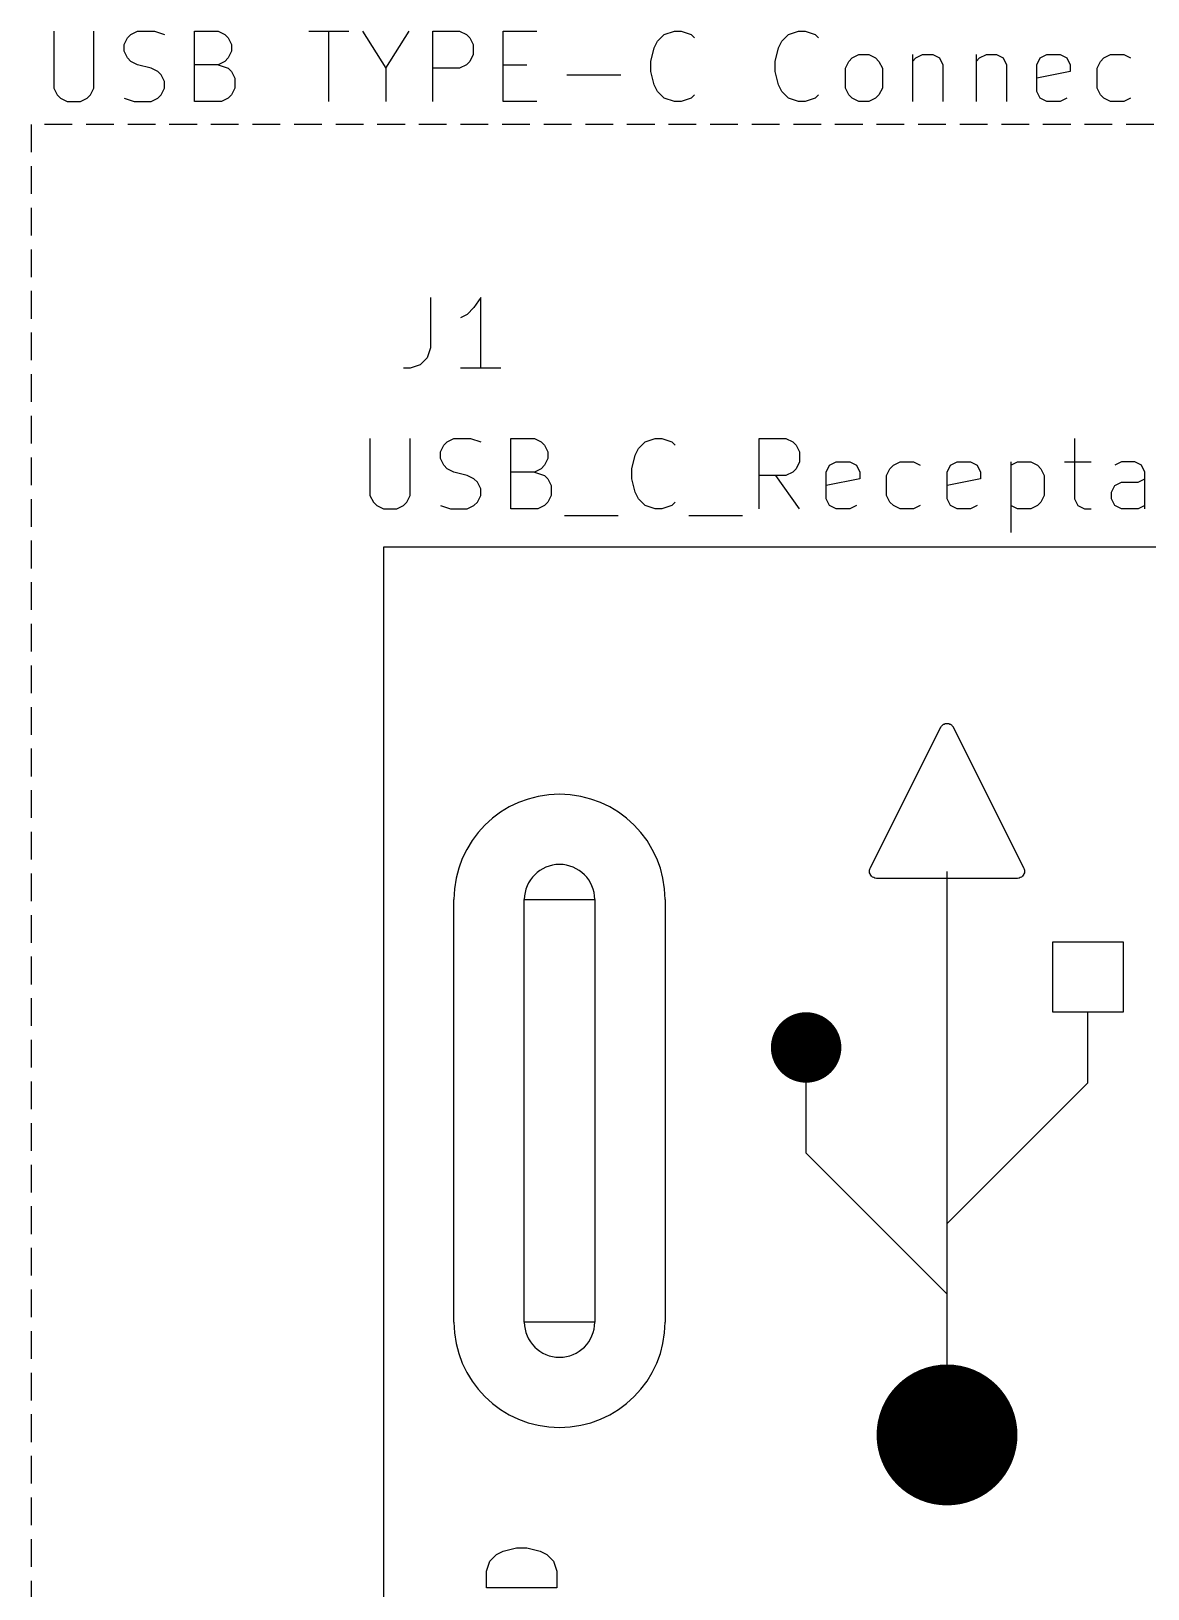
# Model space of a CAD drawing. Header units: millimetres. Extents: x 10 to 287, y -200 to -10.
# Drawn here: x 88.9 to 109.03, y -158.48 to -130.4 of the extents above; entities that cross this region are included whole.
import ezdxf

# ---------------------------------------------------------------- set-up
doc = ezdxf.new("R2010")
doc.units = ezdxf.units.MM
doc.linetypes.add('DASHED', pattern=[0.75, 0.5, -0.25])
for name, color, linetype in [('CYAN', 134, 'CONTINUOUS'), ('LIGHTBLUE', 172, 'CONTINUOUS'), ('RED', 14, 'CONTINUOUS'), ('WHITE', 250, 'CONTINUOUS')]:
    doc.layers.add(name, color=color, linetype=linetype)

msp = doc.modelspace()

# ---------------------------------------------------------------- linework, layer by layer
at = {"layer": 'CYAN', "linetype": 'CONTINUOUS'}
for p, q in [((96.0967, -135.1992), (96.0967, -136.1064)), ((96.0967, -135.1992), (96.0967, -136.1064)), ((97.0038, -135.1992), (96.8829, -135.3807)), ((97.0038, -135.1992), (96.8829, -135.3807)), ((97.0038, -136.4692), (97.0038, -135.1992)), ((97.0038, -136.4692), (97.0038, -135.1992)), ((96.7619, -135.5016), (96.641, -135.5621)), ((96.7619, -135.5016), (96.641, -135.5621)), ((96.8829, -135.3807), (96.7619, -135.5016)), ((96.8829, -135.3807), (96.7619, -135.5016)), ((96.0967, -136.1064), (96.0362, -136.2878)), ((96.0967, -136.1064), (96.0362, -136.2878)), ((95.7338, -136.4692), (95.6129, -136.4692)), ((95.7338, -136.4692), (95.6129, -136.4692)), ((95.9153, -136.4088), (95.7338, -136.4692)), ((95.9153, -136.4088), (95.7338, -136.4692)), ((96.0362, -136.2878), (95.9153, -136.4088)), ((96.0362, -136.2878), (95.9153, -136.4088)), ((97.3667, -136.4692), (96.641, -136.4692)), ((97.3667, -136.4692), (96.641, -136.4692)), ((95.0081, -137.7392), (95.0081, -138.7673)), ((95.0081, -137.7392), (95.0081, -138.7673)), ((95.7338, -138.7673), (95.7338, -137.7392)), ((95.7338, -138.7673), (95.7338, -137.7392)), ((96.2782, -137.9811), (96.3386, -137.8602)), ((96.2782, -137.9811), (96.3386, -137.8602)), ((96.3386, -137.8602), (96.3991, -137.7997)), ((96.3386, -137.8602), (96.3991, -137.7997)), ((96.3991, -137.7997), (96.5201, -137.7392)), ((96.3991, -137.7997), (96.5201, -137.7392)), ((96.5201, -137.7392), (96.8224, -137.7392)), ((96.5201, -137.7392), (96.8224, -137.7392)), ((96.8224, -137.7392), (97.0039, -137.7997)), ((96.8224, -137.7392), (97.0039, -137.7997)), ((97.5481, -139.0092), (97.5481, -137.7392)), ((97.5481, -137.7392), (97.9715, -137.7392)), ((97.5481, -139.0092), (97.5481, -137.7392)), ((97.5481, -137.7392), (97.9715, -137.7392)), ((97.9715, -137.7392), (98.0924, -137.7997)), ((97.9715, -137.7392), (98.0924, -137.7997)), ((98.0924, -137.7997), (98.1529, -137.8602)), ((98.0924, -137.7997), (98.1529, -137.8602)), ((98.1529, -137.8602), (98.2134, -137.9811)), ((98.1529, -137.8602), (98.2134, -137.9811)), ((99.8462, -137.9207), (99.9672, -137.7997)), ((99.8462, -137.9207), (99.9672, -137.7997)), ((99.9672, -137.7997), (100.1486, -137.7392)), ((99.9672, -137.7997), (100.1486, -137.7392)), ((100.1486, -137.7392), (100.2695, -137.7392)), ((100.1486, -137.7392), (100.2695, -137.7392)), ((100.2695, -137.7392), (100.451, -137.7997)), ((100.2695, -137.7392), (100.451, -137.7997)), ((100.451, -137.7997), (100.5114, -137.8602)), ((100.451, -137.7997), (100.5114, -137.8602)), ((102.0233, -139.0092), (102.0233, -137.7392)), ((102.0233, -137.7392), (102.5071, -137.7392)), ((102.0233, -139.0092), (102.0233, -137.7392)), ((102.0233, -137.7392), (102.5071, -137.7392)), ((102.5071, -137.7392), (102.6281, -137.7997)), ((102.5071, -137.7392), (102.6281, -137.7997)), ((102.6281, -137.7997), (102.6886, -137.8602)), ((102.6281, -137.7997), (102.6886, -137.8602)), ((102.6886, -137.8602), (102.749, -137.9811)), ((102.6886, -137.8602), (102.749, -137.9811)), ((107.7081, -137.7392), (107.7081, -138.8278)), ((107.7081, -137.7392), (107.7081, -138.8278)), ((96.2782, -138.1021), (96.2782, -137.9811)), ((96.2782, -138.1021), (96.2782, -137.9811)), ((96.3386, -138.223), (96.2782, -138.1021)), ((96.3386, -138.223), (96.2782, -138.1021)), ((98.2134, -138.1021), (98.1529, -138.223)), ((98.2134, -138.1021), (98.1529, -138.223)), ((98.2134, -137.9811), (98.2134, -138.1021)), ((98.2134, -137.9811), (98.2134, -138.1021)), ((99.7253, -138.2835), (99.7857, -138.0416)), ((99.7253, -138.2835), (99.7857, -138.0416)), ((99.7857, -138.0416), (99.8462, -137.9207)), ((99.7857, -138.0416), (99.8462, -137.9207)), ((102.749, -137.9811), (102.749, -138.1626)), ((102.749, -137.9811), (102.749, -138.1626)), ((96.3991, -138.2835), (96.3386, -138.223)), ((96.3991, -138.2835), (96.3386, -138.223)), ((96.5201, -138.344), (96.3991, -138.2835)), ((96.5201, -138.344), (96.3991, -138.2835)), ((96.762, -138.4045), (96.5201, -138.344)), ((96.762, -138.4045), (96.5201, -138.344)), ((96.8829, -138.4649), (96.762, -138.4045)), ((96.8829, -138.4649), (96.762, -138.4045)), ((97.9715, -138.344), (97.5481, -138.344)), ((97.9715, -138.344), (97.5481, -138.344)), ((98.0924, -138.2835), (97.9715, -138.344)), ((98.0924, -138.2835), (97.9715, -138.344)), ((97.9715, -138.344), (98.1529, -138.4045)), ((97.9715, -138.344), (98.1529, -138.4045)), ((98.1529, -138.223), (98.0924, -138.2835)), ((98.1529, -138.223), (98.0924, -138.2835)), ((98.1529, -138.4045), (98.2134, -138.4649)), ((98.1529, -138.4045), (98.2134, -138.4649)), ((99.7253, -138.4649), (99.7253, -138.2835)), ((99.7253, -138.4649), (99.7253, -138.2835)), ((102.5071, -138.4045), (102.0233, -138.4045)), ((102.5071, -138.4045), (102.0233, -138.4045)), ((102.749, -139.0092), (102.3257, -138.4045)), ((102.749, -139.0092), (102.3257, -138.4045)), ((102.6281, -138.344), (102.5071, -138.4045)), ((102.6281, -138.344), (102.5071, -138.4045)), ((102.6886, -138.2835), (102.6281, -138.344)), ((102.6886, -138.2835), (102.6281, -138.344)), ((102.749, -138.1626), (102.6886, -138.2835)), ((102.749, -138.1626), (102.6886, -138.2835)), ((103.2329, -138.344), (103.2933, -138.223)), ((103.2329, -138.344), (103.2933, -138.223)), ((103.2329, -138.8278), (103.2329, -138.344)), ((103.2329, -138.8278), (103.2329, -138.344)), ((103.2933, -138.223), (103.4143, -138.1626)), ((103.2933, -138.223), (103.4143, -138.1626)), ((103.4143, -138.1626), (103.6562, -138.1626)), ((103.4143, -138.1626), (103.6562, -138.1626)), ((103.6562, -138.1626), (103.7771, -138.223)), ((103.6562, -138.1626), (103.7771, -138.223)), ((103.7771, -138.223), (103.8376, -138.344)), ((103.7771, -138.223), (103.8376, -138.344)), ((103.8376, -138.344), (103.8376, -138.4649)), ((103.8376, -138.344), (103.8376, -138.4649)), ((104.3215, -138.4045), (104.3819, -138.2835)), ((104.3215, -138.4045), (104.3819, -138.2835)), ((104.3215, -138.7673), (104.3215, -138.4045)), ((104.3215, -138.7673), (104.3215, -138.4045)), ((104.3819, -138.2835), (104.4424, -138.223)), ((104.3819, -138.2835), (104.4424, -138.223)), ((104.4424, -138.223), (104.5634, -138.1626)), ((104.4424, -138.223), (104.5634, -138.1626)), ((104.5634, -138.1626), (104.8053, -138.1626)), ((104.5634, -138.1626), (104.8053, -138.1626)), ((104.8053, -138.1626), (104.9262, -138.223)), ((104.8053, -138.1626), (104.9262, -138.223)), ((105.4101, -138.344), (105.4705, -138.223)), ((105.4101, -138.344), (105.4705, -138.223)), ((105.4101, -138.8278), (105.4101, -138.344)), ((105.4101, -138.8278), (105.4101, -138.344)), ((105.4705, -138.223), (105.5915, -138.1626)), ((105.4705, -138.223), (105.5915, -138.1626)), ((105.5915, -138.1626), (105.8334, -138.1626)), ((105.5915, -138.1626), (105.8334, -138.1626)), ((105.8334, -138.1626), (105.9543, -138.223)), ((105.8334, -138.1626), (105.9543, -138.223)), ((105.9543, -138.223), (106.0148, -138.344)), ((105.9543, -138.223), (106.0148, -138.344)), ((106.0148, -138.344), (106.0148, -138.4649)), ((106.0148, -138.344), (106.0148, -138.4649)), ((106.5591, -138.1626), (106.5591, -139.4326)), ((106.5591, -138.223), (106.6801, -138.1626)), ((106.5591, -138.1626), (106.5591, -139.4326)), ((106.5591, -138.223), (106.6801, -138.1626)), ((106.6801, -138.1626), (106.922, -138.1626)), ((106.6801, -138.1626), (106.922, -138.1626)), ((106.922, -138.1626), (107.0429, -138.223)), ((106.922, -138.1626), (107.0429, -138.223)), ((107.0429, -138.223), (107.1034, -138.2835)), ((107.0429, -138.223), (107.1034, -138.2835)), ((107.1034, -138.2835), (107.1639, -138.4045)), ((107.1034, -138.2835), (107.1639, -138.4045)), ((107.1639, -138.4045), (107.1639, -138.7673)), ((107.1639, -138.4045), (107.1639, -138.7673)), ((107.5267, -138.1626), (108.0105, -138.1626)), ((107.5267, -138.1626), (108.0105, -138.1626)), ((108.5548, -138.1626), (108.4338, -138.223)), ((108.5548, -138.1626), (108.4338, -138.223)), ((108.7967, -138.1626), (108.5548, -138.1626)), ((108.7967, -138.1626), (108.5548, -138.1626)), ((108.9176, -138.223), (108.7967, -138.1626)), ((108.9176, -138.223), (108.7967, -138.1626)), ((108.9781, -138.344), (108.9176, -138.223)), ((108.9781, -138.344), (108.9176, -138.223)), ((108.9781, -139.0092), (108.9781, -138.344)), ((108.9781, -139.0092), (108.9781, -138.344)), ((96.9434, -138.5254), (96.8829, -138.4649)), ((96.9434, -138.5254), (96.8829, -138.4649)), ((97.0039, -138.6464), (96.9434, -138.5254)), ((97.0039, -138.6464), (96.9434, -138.5254)), ((97.0039, -138.7673), (97.0039, -138.6464)), ((97.0039, -138.7673), (97.0039, -138.6464)), ((98.2134, -138.4649), (98.2738, -138.5859)), ((98.2134, -138.4649), (98.2738, -138.5859)), ((98.2738, -138.5859), (98.2738, -138.7673)), ((98.2738, -138.5859), (98.2738, -138.7673)), ((99.7857, -138.7068), (99.7253, -138.4649)), ((99.7857, -138.7068), (99.7253, -138.4649)), ((99.8462, -138.8278), (99.7857, -138.7068)), ((99.8462, -138.8278), (99.7857, -138.7068)), ((103.8376, -138.4649), (103.2329, -138.5859)), ((103.8376, -138.4649), (103.2329, -138.5859)), ((106.0148, -138.4649), (105.4101, -138.5859)), ((106.0148, -138.4649), (105.4101, -138.5859)), ((108.3734, -138.7068), (108.4338, -138.5859)), ((108.3734, -138.7068), (108.4338, -138.5859)), ((108.3734, -138.8278), (108.3734, -138.7068)), ((108.3734, -138.8278), (108.3734, -138.7068)), ((108.4338, -138.5859), (108.5548, -138.5254)), ((108.4338, -138.5859), (108.5548, -138.5254)), ((108.5548, -138.5254), (108.8572, -138.5254)), ((108.5548, -138.5254), (108.8572, -138.5254)), ((108.8572, -138.5254), (108.9781, -138.4649)), ((108.8572, -138.5254), (108.9781, -138.4649)), ((95.0081, -138.7673), (95.0686, -138.8883)), ((95.0081, -138.7673), (95.0686, -138.8883)), ((95.0686, -138.8883), (95.1291, -138.9488)), ((95.0686, -138.8883), (95.1291, -138.9488)), ((95.1291, -138.9488), (95.25, -139.0092)), ((95.1291, -138.9488), (95.25, -139.0092)), ((95.4919, -139.0092), (95.6129, -138.9488)), ((95.4919, -139.0092), (95.6129, -138.9488)), ((95.6129, -138.9488), (95.6734, -138.8883)), ((95.6129, -138.9488), (95.6734, -138.8883)), ((95.6734, -138.8883), (95.7338, -138.7673)), ((95.6734, -138.8883), (95.7338, -138.7673)), ((96.2782, -138.9488), (96.4596, -139.0092)), ((96.2782, -138.9488), (96.4596, -139.0092)), ((96.762, -139.0092), (96.8829, -138.9488)), ((96.762, -139.0092), (96.8829, -138.9488)), ((96.8829, -138.9488), (96.9434, -138.8883)), ((96.8829, -138.9488), (96.9434, -138.8883)), ((96.9434, -138.8883), (97.0039, -138.7673)), ((96.9434, -138.8883), (97.0039, -138.7673)), ((98.1529, -138.9488), (98.0319, -139.0092)), ((98.1529, -138.9488), (98.0319, -139.0092)), ((98.2134, -138.8883), (98.1529, -138.9488)), ((98.2134, -138.8883), (98.1529, -138.9488)), ((98.2738, -138.7673), (98.2134, -138.8883)), ((98.2738, -138.7673), (98.2134, -138.8883)), ((99.9672, -138.9488), (99.8462, -138.8278)), ((99.9672, -138.9488), (99.8462, -138.8278)), ((100.1486, -139.0092), (99.9672, -138.9488)), ((100.1486, -139.0092), (99.9672, -138.9488)), ((100.451, -138.9488), (100.2695, -139.0092)), ((100.451, -138.9488), (100.2695, -139.0092)), ((100.5114, -138.8883), (100.451, -138.9488)), ((100.5114, -138.8883), (100.451, -138.9488)), ((103.2933, -138.9488), (103.2329, -138.8278)), ((103.2933, -138.9488), (103.2329, -138.8278)), ((103.4143, -139.0092), (103.2933, -138.9488)), ((103.4143, -139.0092), (103.2933, -138.9488)), ((103.7771, -138.9488), (103.6562, -139.0092)), ((103.7771, -138.9488), (103.6562, -139.0092)), ((104.3819, -138.8883), (104.3215, -138.7673)), ((104.3819, -138.8883), (104.3215, -138.7673)), ((104.4424, -138.9488), (104.3819, -138.8883)), ((104.4424, -138.9488), (104.3819, -138.8883)), ((104.5634, -139.0092), (104.4424, -138.9488)), ((104.5634, -139.0092), (104.4424, -138.9488)), ((104.9262, -138.9488), (104.8053, -139.0092)), ((104.9262, -138.9488), (104.8053, -139.0092)), ((105.4705, -138.9488), (105.4101, -138.8278)), ((105.4705, -138.9488), (105.4101, -138.8278)), ((105.5915, -139.0092), (105.4705, -138.9488)), ((105.5915, -139.0092), (105.4705, -138.9488)), ((105.9543, -138.9488), (105.8334, -139.0092)), ((105.9543, -138.9488), (105.8334, -139.0092)), ((106.6801, -139.0092), (106.5591, -138.9488)), ((106.6801, -139.0092), (106.5591, -138.9488)), ((107.0429, -138.9488), (106.922, -139.0092)), ((107.0429, -138.9488), (106.922, -139.0092)), ((107.1034, -138.8883), (107.0429, -138.9488)), ((107.1034, -138.8883), (107.0429, -138.9488)), ((107.1639, -138.7673), (107.1034, -138.8883)), ((107.1639, -138.7673), (107.1034, -138.8883)), ((107.7081, -138.8278), (107.7686, -138.9488)), ((107.7081, -138.8278), (107.7686, -138.9488)), ((107.7686, -138.9488), (107.8896, -139.0092)), ((107.7686, -138.9488), (107.8896, -139.0092)), ((108.4338, -138.9488), (108.3734, -138.8278)), ((108.4338, -138.9488), (108.3734, -138.8278)), ((108.5548, -139.0092), (108.4338, -138.9488)), ((108.5548, -139.0092), (108.4338, -138.9488)), ((108.9781, -138.9488), (108.8572, -139.0092)), ((108.9781, -138.9488), (108.8572, -139.0092)), ((95.25, -139.0092), (95.4919, -139.0092)), ((95.25, -139.0092), (95.4919, -139.0092)), ((96.4596, -139.0092), (96.762, -139.0092)), ((96.4596, -139.0092), (96.762, -139.0092)), ((98.0319, -139.0092), (97.5481, -139.0092)), ((98.0319, -139.0092), (97.5481, -139.0092)), ((98.5158, -139.1302), (99.4834, -139.1302)), ((98.5158, -139.1302), (99.4834, -139.1302)), ((100.2695, -139.0092), (100.1486, -139.0092)), ((100.2695, -139.0092), (100.1486, -139.0092)), ((100.7534, -139.1302), (101.721, -139.1302)), ((100.7534, -139.1302), (101.721, -139.1302)), ((103.6562, -139.0092), (103.4143, -139.0092)), ((103.6562, -139.0092), (103.4143, -139.0092)), ((104.8053, -139.0092), (104.5634, -139.0092)), ((104.8053, -139.0092), (104.5634, -139.0092)), ((105.8334, -139.0092), (105.5915, -139.0092)), ((105.8334, -139.0092), (105.5915, -139.0092)), ((106.922, -139.0092), (106.6801, -139.0092)), ((106.922, -139.0092), (106.6801, -139.0092)), ((107.8896, -139.0092), (108.0105, -139.0092)), ((107.8896, -139.0092), (108.0105, -139.0092)), ((108.8572, -139.0092), (108.5548, -139.0092)), ((108.8572, -139.0092), (108.5548, -139.0092)), ((97.289, -157.8549), (97.4099, -157.7944)), ((97.289, -157.8549), (97.4099, -157.7944)), ((97.4099, -157.7944), (97.6518, -157.734)), ((97.4099, -157.7944), (97.6518, -157.734)), ((97.6518, -157.734), (97.8332, -157.734)), ((97.6518, -157.734), (97.8332, -157.734)), ((97.8332, -157.734), (98.0751, -157.7944)), ((97.8332, -157.734), (98.0751, -157.7944)), ((98.0751, -157.7944), (98.1961, -157.8549)), ((98.0751, -157.7944), (98.1961, -157.8549)), ((97.1075, -158.1573), (97.168, -157.9759)), ((97.1075, -158.1573), (97.168, -157.9759)), ((97.168, -157.9759), (97.289, -157.8549)), ((97.168, -157.9759), (97.289, -157.8549)), ((98.1961, -157.8549), (98.3171, -157.9759)), ((98.1961, -157.8549), (98.3171, -157.9759)), ((98.3171, -157.9759), (98.3775, -158.1573)), ((98.3171, -157.9759), (98.3775, -158.1573)), ((97.1075, -158.4597), (97.1075, -158.1573)), ((97.1075, -158.4597), (97.1075, -158.1573)), ((98.3775, -158.1573), (98.3775, -158.4597)), ((98.3775, -158.1573), (98.3775, -158.4597)), ((98.3775, -158.4597), (97.1075, -158.4597)), ((98.3775, -158.4597), (97.1075, -158.4597))]:
    msp.add_line(p, q, dxfattribs=at)
at = {"layer": 'LIGHTBLUE', "linetype": 'CONTINUOUS'}
for p, q in [((89.3067, -130.3962), (89.3067, -131.4243)), ((90.0324, -131.4243), (90.0324, -130.3962)), ((90.5768, -130.6381), (90.6372, -130.5172)), ((90.6372, -130.5172), (90.6977, -130.4567)), ((90.6977, -130.4567), (90.8187, -130.3962)), ((90.8187, -130.3962), (91.121, -130.3962)), ((91.121, -130.3962), (91.3025, -130.4567)), ((91.8467, -131.6662), (91.8467, -130.3962)), ((91.8467, -130.3962), (92.2701, -130.3962)), ((92.2701, -130.3962), (92.391, -130.4567)), ((92.391, -130.4567), (92.4515, -130.5172)), ((92.4515, -130.5172), (92.512, -130.6381)), ((93.9029, -130.3962), (94.6286, -130.3962)), ((94.2658, -131.6662), (94.2658, -130.3962)), ((94.8705, -130.3962), (95.2938, -131.0615)), ((95.2938, -131.0615), (95.7172, -130.3962)), ((96.1405, -131.6662), (96.1405, -130.3962)), ((96.1405, -130.3962), (96.6243, -130.3962)), ((96.6243, -130.3962), (96.7453, -130.4567)), ((96.7453, -130.4567), (96.8058, -130.5172)), ((96.8058, -130.5172), (96.8662, -130.6381)), ((97.4105, -131.6662), (97.4105, -130.3962)), ((97.4105, -130.3962), (98.0153, -130.3962)), ((100.1924, -130.5777), (100.3134, -130.4567)), ((100.3134, -130.4567), (100.4948, -130.3962)), ((100.4948, -130.3962), (100.6157, -130.3962)), ((100.6157, -130.3962), (100.7972, -130.4567)), ((100.7972, -130.4567), (100.8576, -130.5172)), ((102.43, -130.5777), (102.551, -130.4567)), ((102.551, -130.4567), (102.7324, -130.3962)), ((102.7324, -130.3962), (102.8533, -130.3962)), ((102.8533, -130.3962), (103.0348, -130.4567)), ((103.0348, -130.4567), (103.0952, -130.5172)), ((90.5768, -130.7591), (90.5768, -130.6381)), ((90.6372, -130.88), (90.5768, -130.7591)), ((92.512, -130.7591), (92.4515, -130.88)), ((92.512, -130.6381), (92.512, -130.7591)), ((96.8662, -130.8196), (96.8058, -130.9405)), ((96.8662, -130.6381), (96.8662, -130.8196)), ((100.0715, -130.9405), (100.1319, -130.6986)), ((100.1319, -130.6986), (100.1924, -130.5777)), ((102.3091, -130.9405), (102.3695, -130.6986)), ((102.3695, -130.6986), (102.43, -130.5777)), ((103.7, -130.88), (103.821, -130.8196)), ((103.821, -130.8196), (104.0024, -130.8196)), ((104.0024, -130.8196), (104.1233, -130.88)), ((104.7885, -130.8196), (104.7885, -131.6662)), ((104.849, -130.88), (104.97, -130.8196)), ((104.97, -130.8196), (105.1514, -130.8196)), ((105.1514, -130.8196), (105.2723, -130.88)), ((105.9375, -130.8196), (105.9375, -131.6662)), ((105.998, -130.88), (106.119, -130.8196)), ((106.119, -130.8196), (106.3004, -130.8196)), ((106.3004, -130.8196), (106.4213, -130.88)), ((107.0865, -130.88), (107.2075, -130.8196)), ((107.2075, -130.8196), (107.4494, -130.8196)), ((107.4494, -130.8196), (107.5703, -130.88)), ((108.2356, -130.88), (108.3566, -130.8196)), ((108.3566, -130.8196), (108.5985, -130.8196)), ((108.5985, -130.8196), (108.7194, -130.88)), ((90.6977, -130.9405), (90.6372, -130.88)), ((90.8187, -131.001), (90.6977, -130.9405)), ((91.0606, -131.0615), (90.8187, -131.001)), ((91.1815, -131.1219), (91.0606, -131.0615)), ((91.242, -131.1824), (91.1815, -131.1219)), ((92.2701, -131.001), (91.8467, -131.001)), ((92.391, -130.9405), (92.2701, -131.001)), ((92.2701, -131.001), (92.4515, -131.0615)), ((92.4515, -130.88), (92.391, -130.9405)), ((92.4515, -131.0615), (92.512, -131.1219)), ((92.512, -131.1219), (92.5724, -131.2429)), ((95.2938, -131.0615), (95.2938, -131.6662)), ((96.6243, -131.0615), (96.1405, -131.0615)), ((96.7453, -131.001), (96.6243, -131.0615)), ((96.8058, -130.9405), (96.7453, -131.001)), ((97.4105, -131.001), (97.8339, -131.001)), ((100.0715, -131.1219), (100.0715, -130.9405)), ((100.1319, -131.3638), (100.0715, -131.1219)), ((102.3091, -131.1219), (102.3091, -130.9405)), ((102.3695, -131.3638), (102.3091, -131.1219)), ((103.5791, -131.0615), (103.6395, -130.9405)), ((103.5791, -131.4243), (103.5791, -131.0615)), ((103.6395, -130.9405), (103.7, -130.88)), ((104.1233, -130.88), (104.1838, -130.9405)), ((104.1838, -130.9405), (104.2443, -131.0615)), ((104.2443, -131.0615), (104.2443, -131.4243)), ((104.7885, -130.9405), (104.849, -130.88)), ((105.2723, -130.88), (105.3328, -131.001)), ((105.3328, -131.001), (105.3328, -131.6662)), ((105.9375, -130.9405), (105.998, -130.88)), ((106.4213, -130.88), (106.4818, -131.001)), ((106.4818, -131.001), (106.4818, -131.6662)), ((107.0261, -131.001), (107.0865, -130.88)), ((107.0261, -131.4848), (107.0261, -131.001)), ((107.6308, -131.1219), (107.0261, -131.2429)), ((107.5703, -130.88), (107.6308, -131.001)), ((107.6308, -131.001), (107.6308, -131.1219)), ((108.1147, -131.0615), (108.1751, -130.9405)), ((108.1147, -131.4243), (108.1147, -131.0615)), ((108.1751, -130.9405), (108.2356, -130.88)), ((91.3025, -131.3034), (91.242, -131.1824)), ((91.3025, -131.4243), (91.3025, -131.3034)), ((92.5724, -131.2429), (92.5724, -131.4243)), ((98.5595, -131.1824), (99.5272, -131.1824)), ((100.1924, -131.4848), (100.1319, -131.3638)), ((102.43, -131.4848), (102.3695, -131.3638)), ((89.3067, -131.4243), (89.3672, -131.5453)), ((89.3672, -131.5453), (89.4277, -131.6058)), ((89.4277, -131.6058), (89.5486, -131.6662)), ((89.5486, -131.6662), (89.7905, -131.6662)), ((89.7905, -131.6662), (89.9115, -131.6058)), ((89.9115, -131.6058), (89.972, -131.5453)), ((89.972, -131.5453), (90.0324, -131.4243)), ((90.5768, -131.6058), (90.7582, -131.6662)), ((90.7582, -131.6662), (91.0606, -131.6662)), ((91.0606, -131.6662), (91.1815, -131.6058)), ((91.1815, -131.6058), (91.242, -131.5453)), ((91.242, -131.5453), (91.3025, -131.4243)), ((92.3305, -131.6662), (91.8467, -131.6662)), ((92.4515, -131.6058), (92.3305, -131.6662)), ((92.512, -131.5453), (92.4515, -131.6058)), ((92.5724, -131.4243), (92.512, -131.5453)), ((98.0153, -131.6662), (97.4105, -131.6662)), ((100.3134, -131.6058), (100.1924, -131.4848)), ((100.4948, -131.6662), (100.3134, -131.6058)), ((100.6157, -131.6662), (100.4948, -131.6662)), ((100.7972, -131.6058), (100.6157, -131.6662)), ((100.8576, -131.5453), (100.7972, -131.6058)), ((102.551, -131.6058), (102.43, -131.4848)), ((102.7324, -131.6662), (102.551, -131.6058)), ((102.8533, -131.6662), (102.7324, -131.6662)), ((103.0348, -131.6058), (102.8533, -131.6662)), ((103.0952, -131.5453), (103.0348, -131.6058)), ((103.6395, -131.5453), (103.5791, -131.4243)), ((103.7, -131.6058), (103.6395, -131.5453)), ((103.821, -131.6662), (103.7, -131.6058)), ((104.0024, -131.6662), (103.821, -131.6662)), ((104.1233, -131.6058), (104.0024, -131.6662)), ((104.1838, -131.5453), (104.1233, -131.6058)), ((104.2443, -131.4243), (104.1838, -131.5453)), ((107.0865, -131.6058), (107.0261, -131.4848)), ((107.2075, -131.6662), (107.0865, -131.6058)), ((107.4494, -131.6662), (107.2075, -131.6662)), ((107.5703, -131.6058), (107.4494, -131.6662)), ((108.1751, -131.5453), (108.1147, -131.4243)), ((108.2356, -131.6058), (108.1751, -131.5453)), ((108.3566, -131.6662), (108.2356, -131.6058)), ((108.5985, -131.6662), (108.3566, -131.6662)), ((108.7194, -131.6058), (108.5985, -131.6662))]:
    msp.add_line(p, q, dxfattribs=at)
at = {"layer": 'LIGHTBLUE', "linetype": 'DASHED'}
for p, q in [((88.9, -132.08), (88.9, -185.42)), ((167.64, -132.08), (88.9, -132.08))]:
    msp.add_line(p, q, dxfattribs=at)
at = {"layer": 'RED', "linetype": 'CONTINUOUS'}
for p, q in [((95.25, -139.7), (95.25, -165.1)), ((115.57, -139.7), (95.25, -139.7)), ((105.3018, -142.9365), (105.3096, -142.9241)), ((105.3096, -142.9241), (105.3216, -142.9136)), ((105.3216, -142.9136), (105.3321, -142.9016)), ((105.3321, -142.9016), (105.3402, -142.8975)), ((105.3402, -142.8975), (105.3471, -142.8916)), ((105.3471, -142.8916), (105.3623, -142.8865)), ((105.3623, -142.8865), (105.3765, -142.8795)), ((105.3765, -142.8795), (105.3854, -142.8788)), ((105.3854, -142.8788), (105.3941, -142.876)), ((105.3941, -142.876), (105.41, -142.8771)), ((105.41, -142.8771), (105.4259, -142.876)), ((105.4259, -142.876), (105.4345, -142.8788)), ((105.4345, -142.8788), (105.4435, -142.8795)), ((105.4435, -142.8795), (105.4574, -142.8864)), ((105.4574, -142.8864), (105.4729, -142.8916)), ((105.4729, -142.8916), (105.4799, -142.8977)), ((105.4799, -142.8977), (105.4879, -142.9017)), ((105.4879, -142.9017), (105.4981, -142.9134)), ((105.4981, -142.9134), (105.5104, -142.9241)), ((105.5104, -142.9241), (105.5182, -142.9365)), ((104.0264, -145.4852), (105.2964, -142.9452)), ((105.2964, -142.9452), (105.2989, -142.9411)), ((105.2989, -142.9411), (105.2996, -142.9391)), ((105.2996, -142.9391), (105.3018, -142.9365)), ((105.5182, -142.9365), (105.5204, -142.9391)), ((105.5204, -142.9391), (105.521, -142.9411)), ((105.521, -142.9411), (105.5236, -142.9452)), ((105.5236, -142.9452), (106.7936, -145.4852)), ((104.014, -145.5579), (104.0154, -145.5381)), ((104.0154, -145.5621), (104.014, -145.5579)), ((104.0154, -145.5172), (104.0171, -145.5128)), ((104.0154, -145.5381), (104.0154, -145.5172)), ((104.0154, -145.5668), (104.0154, -145.5621)), ((104.0231, -145.5855), (104.0154, -145.5668)), ((104.0171, -145.5128), (104.0175, -145.5085)), ((104.0175, -145.5085), (104.0264, -145.4852)), ((104.0296, -145.6049), (104.0231, -145.5855)), ((104.0326, -145.6084), (104.0296, -145.6049)), ((104.0344, -145.6126), (104.0326, -145.6084)), ((104.0484, -145.6266), (104.0344, -145.6126)), ((104.0621, -145.6424), (104.0484, -145.6266)), ((104.0662, -145.6444), (104.0621, -145.6424)), ((104.0694, -145.6476), (104.0662, -145.6444)), ((104.0882, -145.6554), (104.0694, -145.6476)), ((104.1065, -145.6645), (104.0882, -145.6554)), ((104.1108, -145.6648), (104.1065, -145.6645)), ((104.1152, -145.6666), (104.1108, -145.6648)), ((104.14, -145.669), (104.1152, -145.6666)), ((106.68, -145.669), (104.14, -145.669)), ((105.41, -155.702), (105.41, -145.542)), ((106.7048, -145.6666), (106.68, -145.669)), ((106.7091, -145.6648), (106.7048, -145.6666)), ((106.7135, -145.6645), (106.7091, -145.6648)), ((106.7312, -145.6556), (106.7135, -145.6645)), ((106.7506, -145.6476), (106.7312, -145.6556)), ((106.7539, -145.6443), (106.7506, -145.6476)), ((106.7579, -145.6423), (106.7539, -145.6443)), ((106.7711, -145.627), (106.7579, -145.6423)), ((106.7856, -145.6126), (106.7711, -145.627)), ((106.7873, -145.6084), (106.7856, -145.6126)), ((106.7904, -145.6049), (106.7873, -145.6084)), ((106.7968, -145.5855), (106.7904, -145.6049)), ((106.7936, -145.4852), (106.8025, -145.5085)), ((106.8046, -145.5668), (106.7968, -145.5855)), ((106.8025, -145.5085), (106.8028, -145.5128)), ((106.8028, -145.5128), (106.8046, -145.5172)), ((106.8046, -145.5172), (106.8046, -145.5381)), ((106.8046, -145.5381), (106.806, -145.5579)), ((106.806, -145.5579), (106.8046, -145.5621)), ((106.8046, -145.5621), (106.8046, -145.5668)), ((96.52, -153.67), (96.52, -146.05)), ((97.79, -153.67), (97.79, -146.05)), ((97.79, -146.05), (99.06, -146.05)), ((99.06, -146.05), (99.06, -153.67)), ((100.33, -146.05), (100.33, -153.67)), ((107.315, -148.082), (107.315, -146.812)), ((107.315, -146.812), (108.585, -146.812)), ((108.585, -146.812), (108.585, -148.082)), ((108.585, -148.082), (107.315, -148.082)), ((107.95, -149.352), (107.95, -148.082)), ((102.87, -150.622), (102.87, -149.352)), ((105.41, -151.892), (107.95, -149.352)), ((105.41, -153.162), (102.87, -150.622)), ((99.06, -153.67), (97.79, -153.67))]:
    msp.add_line(p, q, dxfattribs=at)
at = {"layer": 'RED'}
for points, const_width in [([(102.5525, -148.717, 1), (103.1875, -148.717, 1)], 0.635), ([(104.775, -155.702, 1), (106.045, -155.702, 1)], 1.27)]:
    msp.add_lwpolyline(points, format="xyb", close=True, dxfattribs=dict(at, const_width=const_width))
for centre, radius, start, end in [((98.425, -146.0583), 1.905, 0.25018, 179.74982), ((98.425, -146.0527), 0.635, 0.24414, 179.75586), ((98.425, -146.0527), 0.635, 0.24414, 179.75586), ((98.425, -153.6616), 1.905, -179.74982, -0.25018), ((98.425, -153.6672), 0.635, -179.75586, -0.24414), ((98.425, -153.6672), 0.635, -179.75586, -0.24414)]:
    msp.add_arc(centre, radius, start, end, dxfattribs=at)
at = {"layer": 'WHITE', "linetype": 'CONTINUOUS'}
for p, q in [((95.25, -139.7), (95.25, -165.1)), ((115.57, -139.7), (95.25, -139.7))]:
    msp.add_line(p, q, dxfattribs=at)

doc.saveas('drawing.dxf')
